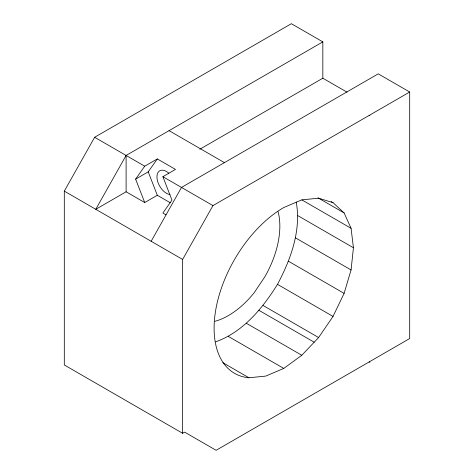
<?xml version="1.0" encoding="UTF-8"?>
<svg xmlns="http://www.w3.org/2000/svg" width="474" height="474" viewBox="0 0 474 474"><rect width="100%" height="100%" fill="white"/><g stroke="black" fill="none" stroke-linecap="round" stroke-linejoin="round"><path stroke-width="0.71" d="M215.694 341.843C243.085 332.019 262.56 308.349 277.497 284.359C290.74 259.367 301.369 230.637 296.232 202.007M222.833 362.687L248.939 377.76L265.742 376.095L283.772 368.422L301.802 355.275L318.605 337.535L333.032 316.419L344.106 293.37L351.068 269.949L353.438 247.754L351.068 228.302L344.106 212.921L333.032 202.653L331.119 201.545M151.159 241.284L181.489 187.431L378.228 73.849L409.696 92.015L409.696 338.531L216.108 450.3L184.641 432.128L182.632 433.289L64.304 364.974L64.304 191.135L94.634 137.282L291.368 23.7L322.841 41.872L322.841 78.21L199.815 149.239M322.841 41.872L126.102 155.454L95.772 209.307L126.102 191.792L144.712 202.54L157.303 195.27L170.456 202.866M182.632 433.289L182.632 259.45L212.962 205.603L409.696 92.015M144.712 202.54L135.629 179.125L144.712 166.196L157.303 158.932L175.469 169.419L162.884 176.689L171.967 200.105L162.884 213.027L165.983 214.817M135.629 179.125L148.214 171.855L157.303 158.932M333.032 202.653L318.605 198.197L301.802 199.862L283.772 207.529A98.527 56.886 -60 0 0 216.476 306.008A98.527 56.886 -60 0 0 248.939 377.76M322.841 78.21L347.033 92.175M369.21 115.395L369.839 115.757M317.936 197.812L344.106 212.921M301.914 199.927L351.068 228.302M169.058 130.658L224.445 162.635M297.903 215.694L353.438 247.754M295.527 237.883L351.068 269.949M94.634 137.282L144.712 166.196M162.884 176.689L212.962 205.603M288.571 261.304L344.106 293.37M277.497 284.359L333.032 316.419M369.21 361.911L369.839 362.272M263.07 305.475L318.605 337.535M64.304 191.135L182.632 259.45M258.792 310.233L314.179 342.21M246.415 323.298L301.802 355.275M228.385 336.445L283.772 368.422M148.214 171.855L157.303 195.27M126.102 155.454L126.102 191.792M278.09 211.706A72.99 42.139 -60 0 1 264.729 276.988L254.188 292.713A72.99 42.139 -60 0 1 215.024 321.277M170 194.5A13.349 7.708 60 0 1 156.965 177.62A13.349 7.708 60 0 1 168.827 173.223"/></g></svg>
